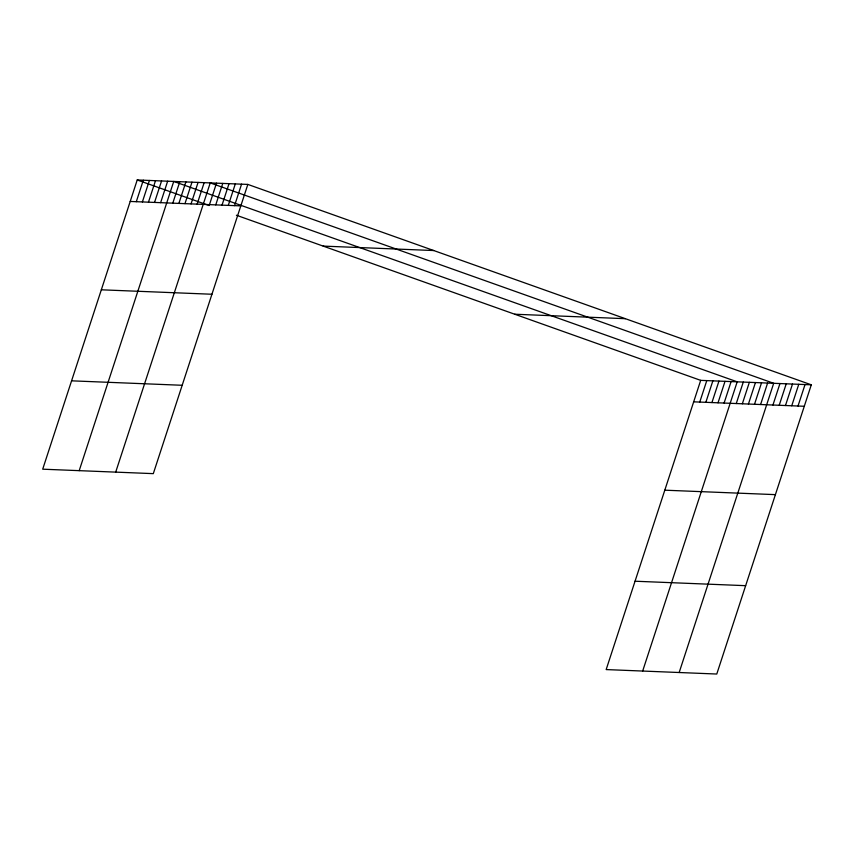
<?xml version="1.0" encoding="UTF-8"?>
<svg xmlns="http://www.w3.org/2000/svg" width="854" height="854" viewBox="0 0 854 854"><rect width="100%" height="100%" fill="white"/><g stroke="black" fill="none" stroke-linecap="round" stroke-linejoin="round"><path stroke-width="1.28" d="M247.831 184.421L137.227 179.97L42.7 469.188L153.304 473.639L247.831 184.421L811.3 384.812L716.773 674.03L606.169 669.579L700.696 380.361L811.3 384.812M136.298 201.693L143.312 180.215M142.383 201.928L149.397 180.461M148.468 202.174L155.481 180.706M154.542 202.419L161.566 180.952M160.627 202.665L167.651 181.197M79.198 470.661L173.736 181.443L737.194 381.823L642.667 671.052M172.796 203.156L179.81 181.678M178.881 203.401L185.894 181.923M184.966 203.647L191.979 182.169M191.05 203.892L198.064 182.414M197.125 204.138L204.149 182.66M115.696 472.123L210.233 182.905L773.692 383.297L679.165 672.514M209.476 204.629L216.5 183.162M215.752 204.885L222.766 183.407M222.019 205.131L229.032 183.663M228.285 205.387L235.298 183.92M234.551 205.643L241.565 184.165M699.757 402.074L706.781 380.606M705.842 402.319L712.866 380.852M711.926 402.565L718.951 381.097M718.011 402.81L725.025 381.343M724.096 403.056L731.109 381.578M736.265 403.547L743.279 382.069M742.339 403.793L749.364 382.314M748.424 404.038L755.448 382.56M754.509 404.284L761.533 382.805M760.594 404.518L767.607 383.051M772.945 405.02L779.958 383.542M779.211 405.276L786.235 383.798M785.477 405.522L792.501 384.054M791.743 405.778L798.768 384.3M798.01 406.024L805.034 384.556M130.214 201.448L240.817 205.889M323.175 246.101L433.779 250.542M101.338 289.805L211.941 294.246M514.748 314.229L625.352 318.681M693.683 401.828L804.287 406.28M71.576 380.831L182.18 385.282M664.796 490.185L775.4 494.637M635.045 581.222L745.649 585.673M137.227 179.97L209.134 205.536M236.398 215.24L700.696 380.361"/></g></svg>
